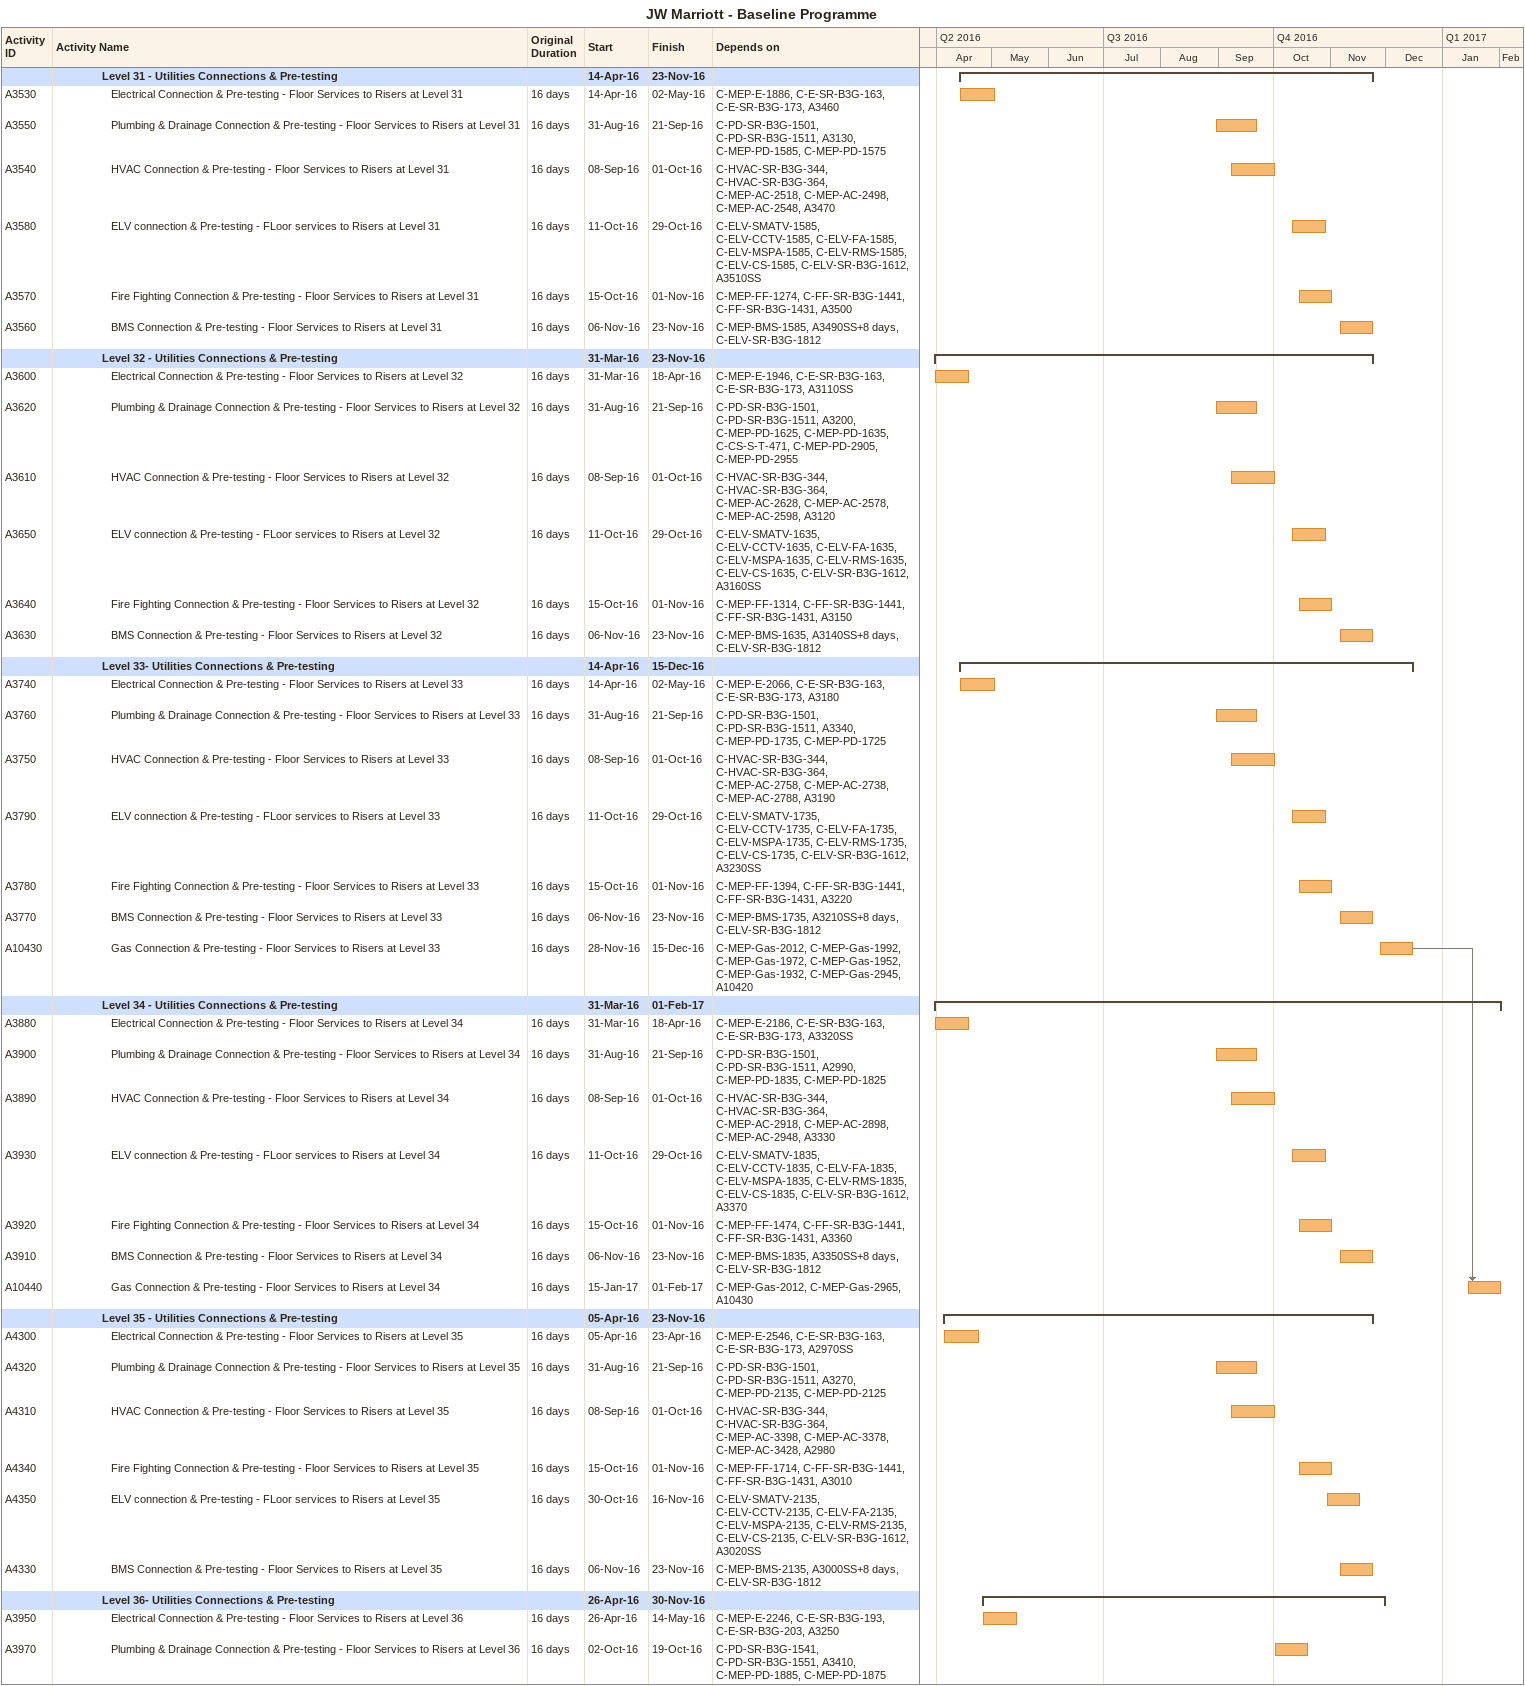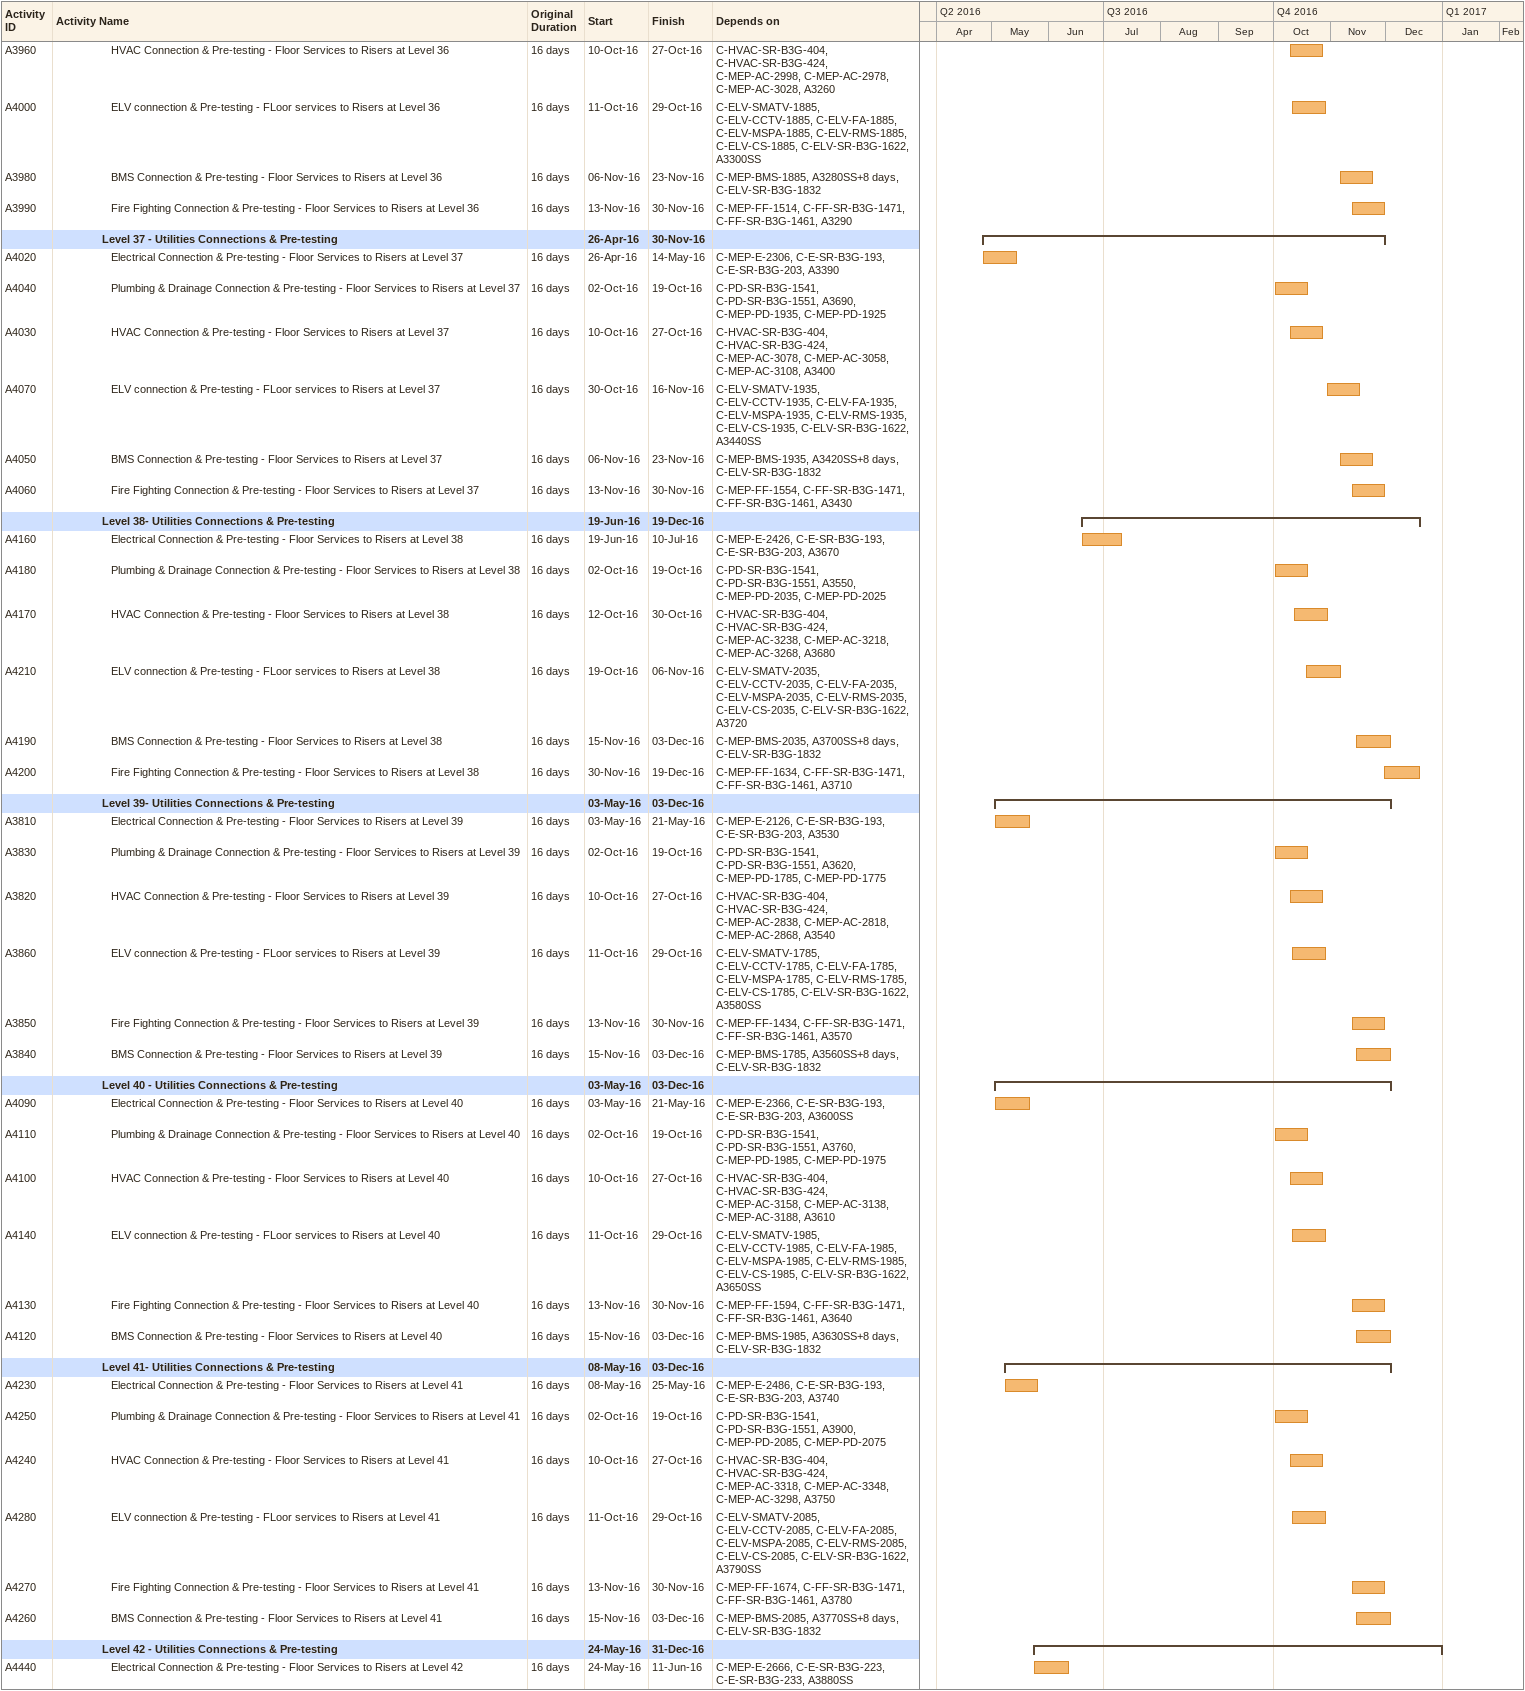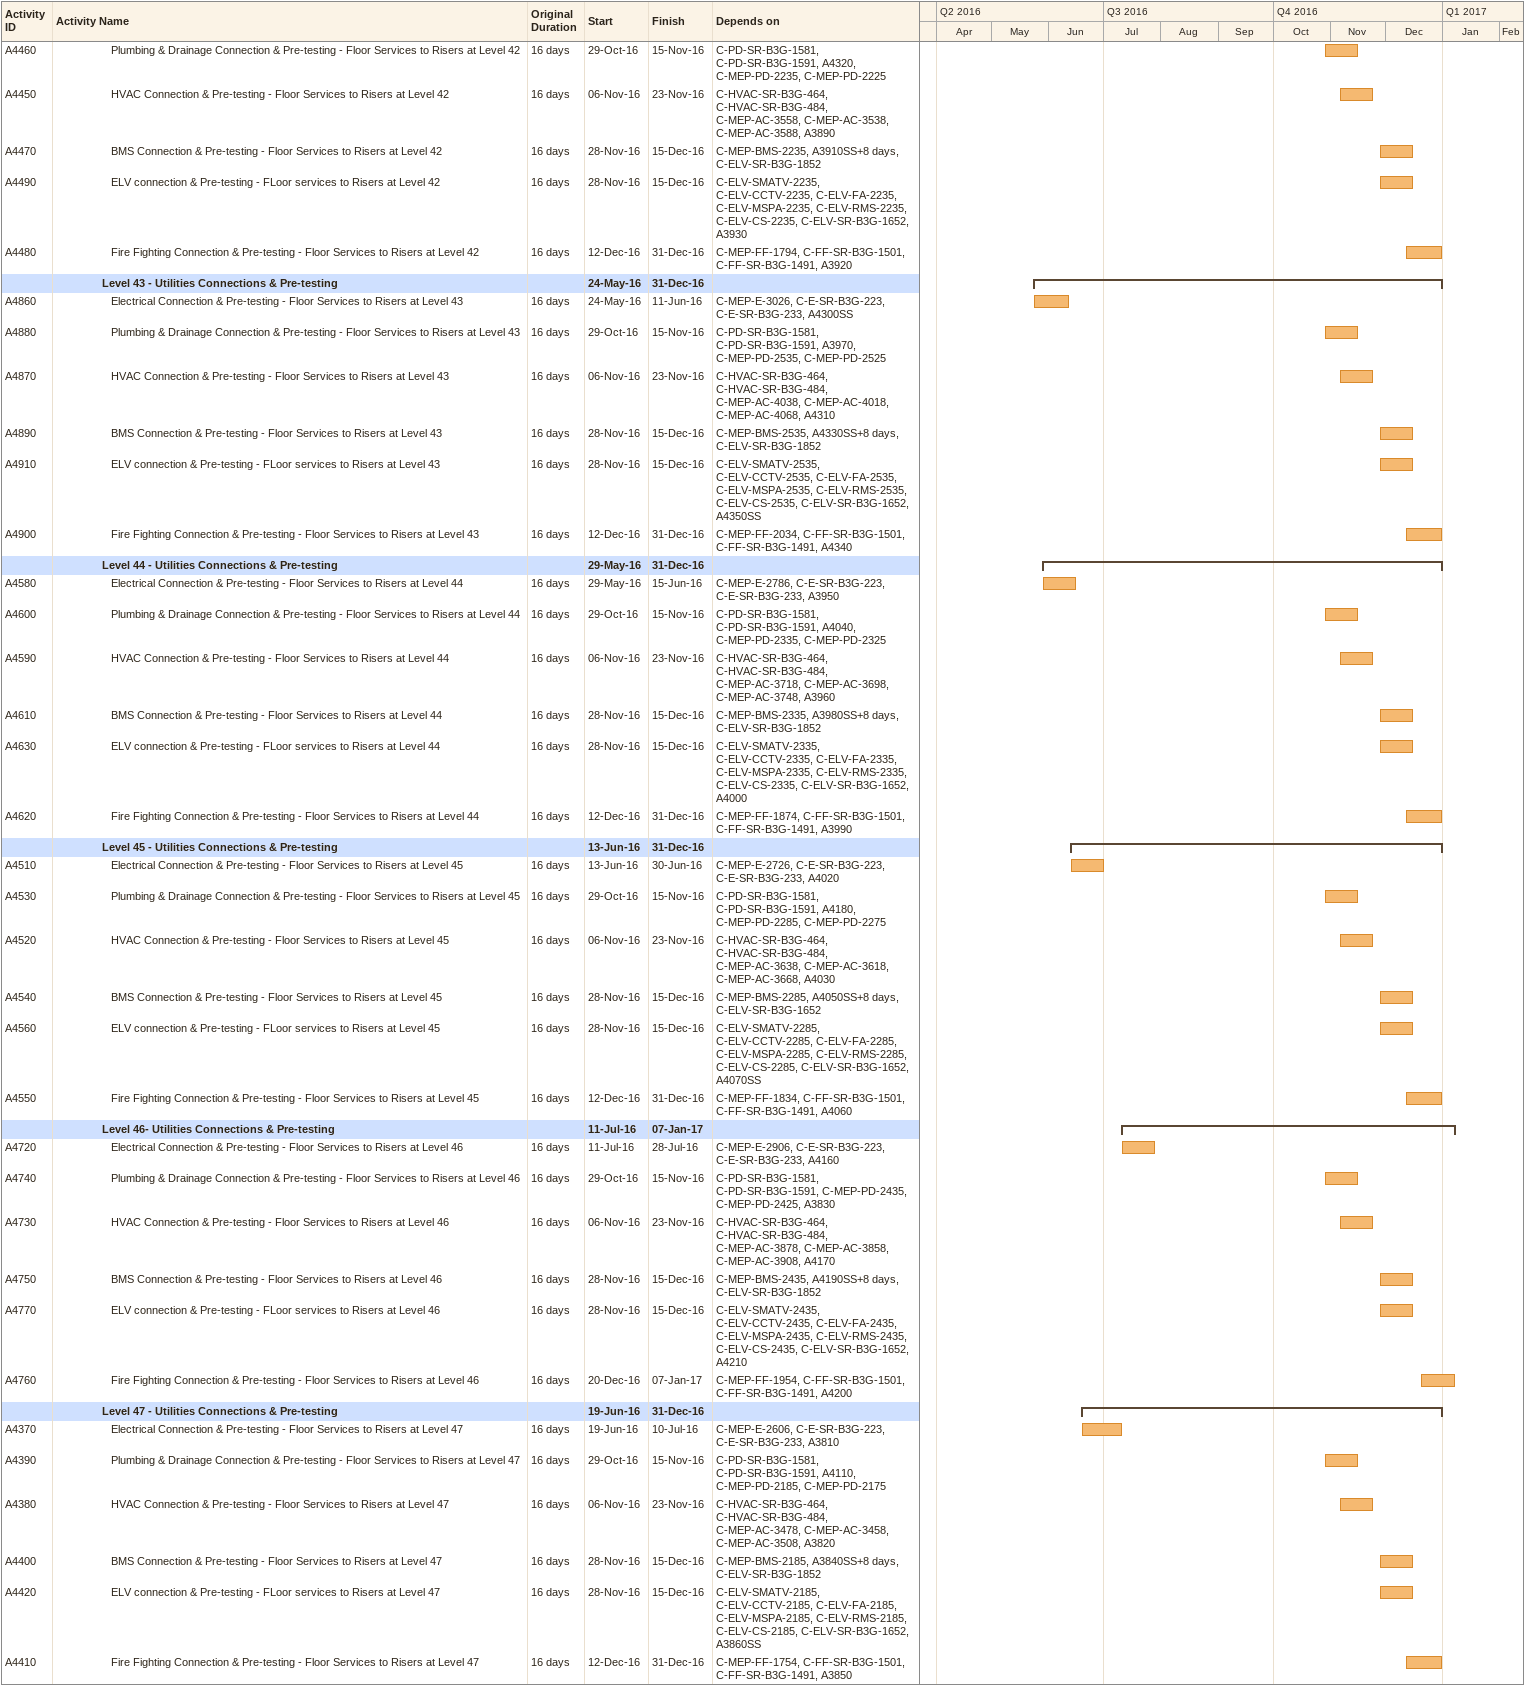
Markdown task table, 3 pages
JW Marriott - Baseline Programme

| ID | Level | Task | Original duration | Start | Finish | Predecessors |
|---|---|---|---|---|---|---|
|  | 6 | **Level 31 - Utilities Connections & Pre-testing** |  | 2016-04-14 | 2016-11-23 |  |
| A3530 | 7 | Electrical Connection & Pre-testing - Floor Services to Risers at Level 31 | 16d | 2016-04-14 | 2016-05-02 | C-MEP-E-1886, C-E-SR-B3G-163, C-E-SR-B3G-173, A3460 |
| A3550 | 7 | Plumbing & Drainage Connection & Pre-testing - Floor Services to Risers at Level 31 | 16d | 2016-08-31 | 2016-09-21 | C-PD-SR-B3G-1501, C-PD-SR-B3G-1511, A3130, C-MEP-PD-1585, C-MEP-PD-1575 |
| A3540 | 7 | HVAC Connection & Pre-testing - Floor Services to Risers at Level 31 | 16d | 2016-09-08 | 2016-10-01 | C-HVAC-SR-B3G-344, C-HVAC-SR-B3G-364, C-MEP-AC-2518, C-MEP-AC-2498, C-MEP-AC-2548, A3470 |
| A3580 | 7 | ELV connection & Pre-testing - FLoor services to Risers at Level 31 | 16d | 2016-10-11 | 2016-10-29 | C-ELV-SMATV-1585, C-ELV-CCTV-1585, C-ELV-FA-1585, C-ELV-MSPA-1585, C-ELV-RMS-1585, C-ELV-CS-1585, C-ELV-SR-B3G-1612, A3510SS |
| A3570 | 7 | Fire Fighting Connection & Pre-testing - Floor Services to Risers at Level 31 | 16d | 2016-10-15 | 2016-11-01 | C-MEP-FF-1274, C-FF-SR-B3G-1441, C-FF-SR-B3G-1431, A3500 |
| A3560 | 7 | BMS Connection & Pre-testing - Floor Services to Risers at Level 31 | 16d | 2016-11-06 | 2016-11-23 | C-MEP-BMS-1585, A3490SS+8d, C-ELV-SR-B3G-1812 |
|  | 6 | **Level 32 - Utilities Connections & Pre-testing** |  | 2016-03-31 | 2016-11-23 |  |
| A3600 | 7 | Electrical Connection & Pre-testing - Floor Services to Risers at Level 32 | 16d | 2016-03-31 | 2016-04-18 | C-MEP-E-1946, C-E-SR-B3G-163, C-E-SR-B3G-173, A3110SS |
| A3620 | 7 | Plumbing & Drainage Connection & Pre-testing - Floor Services to Risers at Level 32 | 16d | 2016-08-31 | 2016-09-21 | C-PD-SR-B3G-1501, C-PD-SR-B3G-1511, A3200, C-MEP-PD-1625, C-MEP-PD-1635, C-CS-S-T-471, C-MEP-PD-2905, C-MEP-PD-2955 |
| A3610 | 7 | HVAC Connection & Pre-testing - Floor Services to Risers at Level 32 | 16d | 2016-09-08 | 2016-10-01 | C-HVAC-SR-B3G-344, C-HVAC-SR-B3G-364, C-MEP-AC-2628, C-MEP-AC-2578, C-MEP-AC-2598, A3120 |
| A3650 | 7 | ELV connection & Pre-testing - FLoor services to Risers at Level 32 | 16d | 2016-10-11 | 2016-10-29 | C-ELV-SMATV-1635, C-ELV-CCTV-1635, C-ELV-FA-1635, C-ELV-MSPA-1635, C-ELV-RMS-1635, C-ELV-CS-1635, C-ELV-SR-B3G-1612, A3160SS |
| A3640 | 7 | Fire Fighting Connection & Pre-testing - Floor Services to Risers at Level 32 | 16d | 2016-10-15 | 2016-11-01 | C-MEP-FF-1314, C-FF-SR-B3G-1441, C-FF-SR-B3G-1431, A3150 |
| A3630 | 7 | BMS Connection & Pre-testing - Floor Services to Risers at Level 32 | 16d | 2016-11-06 | 2016-11-23 | C-MEP-BMS-1635, A3140SS+8d, C-ELV-SR-B3G-1812 |
|  | 6 | **Level 33- Utilities Connections & Pre-testing** |  | 2016-04-14 | 2016-12-15 |  |
| A3740 | 7 | Electrical Connection & Pre-testing - Floor Services to Risers at Level 33 | 16d | 2016-04-14 | 2016-05-02 | C-MEP-E-2066, C-E-SR-B3G-163, C-E-SR-B3G-173, A3180 |
| A3760 | 7 | Plumbing & Drainage Connection & Pre-testing - Floor Services to Risers at Level 33 | 16d | 2016-08-31 | 2016-09-21 | C-PD-SR-B3G-1501, C-PD-SR-B3G-1511, A3340, C-MEP-PD-1735, C-MEP-PD-1725 |
| A3750 | 7 | HVAC Connection & Pre-testing - Floor Services to Risers at Level 33 | 16d | 2016-09-08 | 2016-10-01 | C-HVAC-SR-B3G-344, C-HVAC-SR-B3G-364, C-MEP-AC-2758, C-MEP-AC-2738, C-MEP-AC-2788, A3190 |
| A3790 | 7 | ELV connection & Pre-testing - FLoor services to Risers at Level 33 | 16d | 2016-10-11 | 2016-10-29 | C-ELV-SMATV-1735, C-ELV-CCTV-1735, C-ELV-FA-1735, C-ELV-MSPA-1735, C-ELV-RMS-1735, C-ELV-CS-1735, C-ELV-SR-B3G-1612, A3230SS |
| A3780 | 7 | Fire Fighting Connection & Pre-testing - Floor Services to Risers at Level 33 | 16d | 2016-10-15 | 2016-11-01 | C-MEP-FF-1394, C-FF-SR-B3G-1441, C-FF-SR-B3G-1431, A3220 |
| A3770 | 7 | BMS Connection & Pre-testing - Floor Services to Risers at Level 33 | 16d | 2016-11-06 | 2016-11-23 | C-MEP-BMS-1735, A3210SS+8d, C-ELV-SR-B3G-1812 |
| A10430 | 7 | Gas Connection & Pre-testing - Floor Services to Risers at Level 33 | 16d | 2016-11-28 | 2016-12-15 | C-MEP-Gas-2012, C-MEP-Gas-1992, C-MEP-Gas-1972, C-MEP-Gas-1952, C-MEP-Gas-1932, C-MEP-Gas-2945, A10420 |
|  | 6 | **Level 34 - Utilities Connections & Pre-testing** |  | 2016-03-31 | 2017-02-01 |  |
| A3880 | 7 | Electrical Connection & Pre-testing - Floor Services to Risers at Level 34 | 16d | 2016-03-31 | 2016-04-18 | C-MEP-E-2186, C-E-SR-B3G-163, C-E-SR-B3G-173, A3320SS |
| A3900 | 7 | Plumbing & Drainage Connection & Pre-testing - Floor Services to Risers at Level 34 | 16d | 2016-08-31 | 2016-09-21 | C-PD-SR-B3G-1501, C-PD-SR-B3G-1511, A2990, C-MEP-PD-1835, C-MEP-PD-1825 |
| A3890 | 7 | HVAC Connection & Pre-testing - Floor Services to Risers at Level 34 | 16d | 2016-09-08 | 2016-10-01 | C-HVAC-SR-B3G-344, C-HVAC-SR-B3G-364, C-MEP-AC-2918, C-MEP-AC-2898, C-MEP-AC-2948, A3330 |
| A3930 | 7 | ELV connection & Pre-testing - FLoor services to Risers at Level 34 | 16d | 2016-10-11 | 2016-10-29 | C-ELV-SMATV-1835, C-ELV-CCTV-1835, C-ELV-FA-1835, C-ELV-MSPA-1835, C-ELV-RMS-1835, C-ELV-CS-1835, C-ELV-SR-B3G-1612, A3370 |
| A3920 | 7 | Fire Fighting Connection & Pre-testing - Floor Services to Risers at Level 34 | 16d | 2016-10-15 | 2016-11-01 | C-MEP-FF-1474, C-FF-SR-B3G-1441, C-FF-SR-B3G-1431, A3360 |
| A3910 | 7 | BMS Connection & Pre-testing - Floor Services to Risers at Level 34 | 16d | 2016-11-06 | 2016-11-23 | C-MEP-BMS-1835, A3350SS+8d, C-ELV-SR-B3G-1812 |
| A10440 | 7 | Gas Connection & Pre-testing - Floor Services to Risers at Level 34 | 16d | 2017-01-15 | 2017-02-01 | C-MEP-Gas-2012, C-MEP-Gas-2965, A10430 |
|  | 6 | **Level 35 - Utilities Connections & Pre-testing** |  | 2016-04-05 | 2016-11-23 |  |
| A4300 | 7 | Electrical Connection & Pre-testing - Floor Services to Risers at Level 35 | 16d | 2016-04-05 | 2016-04-23 | C-MEP-E-2546, C-E-SR-B3G-163, C-E-SR-B3G-173, A2970SS |
| A4320 | 7 | Plumbing & Drainage Connection & Pre-testing - Floor Services to Risers at Level 35 | 16d | 2016-08-31 | 2016-09-21 | C-PD-SR-B3G-1501, C-PD-SR-B3G-1511, A3270, C-MEP-PD-2135, C-MEP-PD-2125 |
| A4310 | 7 | HVAC Connection & Pre-testing - Floor Services to Risers at Level 35 | 16d | 2016-09-08 | 2016-10-01 | C-HVAC-SR-B3G-344, C-HVAC-SR-B3G-364, C-MEP-AC-3398, C-MEP-AC-3378, C-MEP-AC-3428, A2980 |
| A4340 | 7 | Fire Fighting Connection & Pre-testing - Floor Services to Risers at Level 35 | 16d | 2016-10-15 | 2016-11-01 | C-MEP-FF-1714, C-FF-SR-B3G-1441, C-FF-SR-B3G-1431, A3010 |
| A4350 | 7 | ELV connection & Pre-testing - FLoor services to Risers at Level 35 | 16d | 2016-10-30 | 2016-11-16 | C-ELV-SMATV-2135, C-ELV-CCTV-2135, C-ELV-FA-2135, C-ELV-MSPA-2135, C-ELV-RMS-2135, C-ELV-CS-2135, C-ELV-SR-B3G-1612, A3020SS |
| A4330 | 7 | BMS Connection & Pre-testing - Floor Services to Risers at Level 35 | 16d | 2016-11-06 | 2016-11-23 | C-MEP-BMS-2135, A3000SS+8d, C-ELV-SR-B3G-1812 |
|  | 6 | **Level 36- Utilities Connections & Pre-testing** |  | 2016-04-26 | 2016-11-30 |  |
| A3950 | 7 | Electrical Connection & Pre-testing - Floor Services to Risers at Level 36 | 16d | 2016-04-26 | 2016-05-14 | C-MEP-E-2246, C-E-SR-B3G-193, C-E-SR-B3G-203, A3250 |
| A3970 | 7 | Plumbing & Drainage Connection & Pre-testing - Floor Services to Risers at Level 36 | 16d | 2016-10-02 | 2016-10-19 | C-PD-SR-B3G-1541, C-PD-SR-B3G-1551, A3410, C-MEP-PD-1885, C-MEP-PD-1875 |
| A3960 | 7 | HVAC Connection & Pre-testing - Floor Services to Risers at Level 36 | 16d | 2016-10-10 | 2016-10-27 | C-HVAC-SR-B3G-404, C-HVAC-SR-B3G-424, C-MEP-AC-2998, C-MEP-AC-2978, C-MEP-AC-3028, A3260 |
| A4000 | 7 | ELV connection & Pre-testing - FLoor services to Risers at Level 36 | 16d | 2016-10-11 | 2016-10-29 | C-ELV-SMATV-1885, C-ELV-CCTV-1885, C-ELV-FA-1885, C-ELV-MSPA-1885, C-ELV-RMS-1885, C-ELV-CS-1885, C-ELV-SR-B3G-1622, A3300SS |
| A3980 | 7 | BMS Connection & Pre-testing - Floor Services to Risers at Level 36 | 16d | 2016-11-06 | 2016-11-23 | C-MEP-BMS-1885, A3280SS+8d, C-ELV-SR-B3G-1832 |
| A3990 | 7 | Fire Fighting Connection & Pre-testing - Floor Services to Risers at Level 36 | 16d | 2016-11-13 | 2016-11-30 | C-MEP-FF-1514, C-FF-SR-B3G-1471, C-FF-SR-B3G-1461, A3290 |
|  | 6 | **Level 37 - Utilities Connections & Pre-testing** |  | 2016-04-26 | 2016-11-30 |  |
| A4020 | 7 | Electrical Connection & Pre-testing - Floor Services to Risers at Level 37 | 16d | 2016-04-26 | 2016-05-14 | C-MEP-E-2306, C-E-SR-B3G-193, C-E-SR-B3G-203, A3390 |
| A4040 | 7 | Plumbing & Drainage Connection & Pre-testing - Floor Services to Risers at Level 37 | 16d | 2016-10-02 | 2016-10-19 | C-PD-SR-B3G-1541, C-PD-SR-B3G-1551, A3690, C-MEP-PD-1935, C-MEP-PD-1925 |
| A4030 | 7 | HVAC Connection & Pre-testing - Floor Services to Risers at Level 37 | 16d | 2016-10-10 | 2016-10-27 | C-HVAC-SR-B3G-404, C-HVAC-SR-B3G-424, C-MEP-AC-3078, C-MEP-AC-3058, C-MEP-AC-3108, A3400 |
| A4070 | 7 | ELV connection & Pre-testing - FLoor services to Risers at Level 37 | 16d | 2016-10-30 | 2016-11-16 | C-ELV-SMATV-1935, C-ELV-CCTV-1935, C-ELV-FA-1935, C-ELV-MSPA-1935, C-ELV-RMS-1935, C-ELV-CS-1935, C-ELV-SR-B3G-1622, A3440SS |
| A4050 | 7 | BMS Connection & Pre-testing - Floor Services to Risers at Level 37 | 16d | 2016-11-06 | 2016-11-23 | C-MEP-BMS-1935, A3420SS+8d, C-ELV-SR-B3G-1832 |
| A4060 | 7 | Fire Fighting Connection & Pre-testing - Floor Services to Risers at Level 37 | 16d | 2016-11-13 | 2016-11-30 | C-MEP-FF-1554, C-FF-SR-B3G-1471, C-FF-SR-B3G-1461, A3430 |
|  | 6 | **Level 38- Utilities Connections & Pre-testing** |  | 2016-06-19 | 2016-12-19 |  |
| A4160 | 7 | Electrical Connection & Pre-testing - Floor Services to Risers at Level 38 | 16d | 2016-06-19 | 2016-07-10 | C-MEP-E-2426, C-E-SR-B3G-193, C-E-SR-B3G-203, A3670 |
| A4180 | 7 | Plumbing & Drainage Connection & Pre-testing - Floor Services to Risers at Level 38 | 16d | 2016-10-02 | 2016-10-19 | C-PD-SR-B3G-1541, C-PD-SR-B3G-1551, A3550, C-MEP-PD-2035, C-MEP-PD-2025 |
| A4170 | 7 | HVAC Connection & Pre-testing - Floor Services to Risers at Level 38 | 16d | 2016-10-12 | 2016-10-30 | C-HVAC-SR-B3G-404, C-HVAC-SR-B3G-424, C-MEP-AC-3238, C-MEP-AC-3218, C-MEP-AC-3268, A3680 |
| A4210 | 7 | ELV connection & Pre-testing - FLoor services to Risers at Level 38 | 16d | 2016-10-19 | 2016-11-06 | C-ELV-SMATV-2035, C-ELV-CCTV-2035, C-ELV-FA-2035, C-ELV-MSPA-2035, C-ELV-RMS-2035, C-ELV-CS-2035, C-ELV-SR-B3G-1622, A3720 |
| A4190 | 7 | BMS Connection & Pre-testing - Floor Services to Risers at Level 38 | 16d | 2016-11-15 | 2016-12-03 | C-MEP-BMS-2035, A3700SS+8d, C-ELV-SR-B3G-1832 |
| A4200 | 7 | Fire Fighting Connection & Pre-testing - Floor Services to Risers at Level 38 | 16d | 2016-11-30 | 2016-12-19 | C-MEP-FF-1634, C-FF-SR-B3G-1471, C-FF-SR-B3G-1461, A3710 |
|  | 6 | **Level 39- Utilities Connections & Pre-testing** |  | 2016-05-03 | 2016-12-03 |  |
| A3810 | 7 | Electrical Connection & Pre-testing - Floor Services to Risers at Level 39 | 16d | 2016-05-03 | 2016-05-21 | C-MEP-E-2126, C-E-SR-B3G-193, C-E-SR-B3G-203, A3530 |
| A3830 | 7 | Plumbing & Drainage Connection & Pre-testing - Floor Services to Risers at Level 39 | 16d | 2016-10-02 | 2016-10-19 | C-PD-SR-B3G-1541, C-PD-SR-B3G-1551, A3620, C-MEP-PD-1785, C-MEP-PD-1775 |
| A3820 | 7 | HVAC Connection & Pre-testing - Floor Services to Risers at Level 39 | 16d | 2016-10-10 | 2016-10-27 | C-HVAC-SR-B3G-404, C-HVAC-SR-B3G-424, C-MEP-AC-2838, C-MEP-AC-2818, C-MEP-AC-2868, A3540 |
| A3860 | 7 | ELV connection & Pre-testing - FLoor services to Risers at Level 39 | 16d | 2016-10-11 | 2016-10-29 | C-ELV-SMATV-1785, C-ELV-CCTV-1785, C-ELV-FA-1785, C-ELV-MSPA-1785, C-ELV-RMS-1785, C-ELV-CS-1785, C-ELV-SR-B3G-1622, A3580SS |
| A3850 | 7 | Fire Fighting Connection & Pre-testing - Floor Services to Risers at Level 39 | 16d | 2016-11-13 | 2016-11-30 | C-MEP-FF-1434, C-FF-SR-B3G-1471, C-FF-SR-B3G-1461, A3570 |
| A3840 | 7 | BMS Connection & Pre-testing - Floor Services to Risers at Level 39 | 16d | 2016-11-15 | 2016-12-03 | C-MEP-BMS-1785, A3560SS+8d, C-ELV-SR-B3G-1832 |
|  | 6 | **Level 40 - Utilities Connections & Pre-testing** |  | 2016-05-03 | 2016-12-03 |  |
| A4090 | 7 | Electrical Connection & Pre-testing - Floor Services to Risers at Level 40 | 16d | 2016-05-03 | 2016-05-21 | C-MEP-E-2366, C-E-SR-B3G-193, C-E-SR-B3G-203, A3600SS |
| A4110 | 7 | Plumbing & Drainage Connection & Pre-testing - Floor Services to Risers at Level 40 | 16d | 2016-10-02 | 2016-10-19 | C-PD-SR-B3G-1541, C-PD-SR-B3G-1551, A3760, C-MEP-PD-1985, C-MEP-PD-1975 |
| A4100 | 7 | HVAC Connection & Pre-testing - Floor Services to Risers at Level 40 | 16d | 2016-10-10 | 2016-10-27 | C-HVAC-SR-B3G-404, C-HVAC-SR-B3G-424, C-MEP-AC-3158, C-MEP-AC-3138, C-MEP-AC-3188, A3610 |
| A4140 | 7 | ELV connection & Pre-testing - FLoor services to Risers at Level 40 | 16d | 2016-10-11 | 2016-10-29 | C-ELV-SMATV-1985, C-ELV-CCTV-1985, C-ELV-FA-1985, C-ELV-MSPA-1985, C-ELV-RMS-1985, C-ELV-CS-1985, C-ELV-SR-B3G-1622, A3650SS |
| A4130 | 7 | Fire Fighting Connection & Pre-testing - Floor Services to Risers at Level 40 | 16d | 2016-11-13 | 2016-11-30 | C-MEP-FF-1594, C-FF-SR-B3G-1471, C-FF-SR-B3G-1461, A3640 |
| A4120 | 7 | BMS Connection & Pre-testing - Floor Services to Risers at Level 40 | 16d | 2016-11-15 | 2016-12-03 | C-MEP-BMS-1985, A3630SS+8d, C-ELV-SR-B3G-1832 |
|  | 6 | **Level 41- Utilities Connections & Pre-testing** |  | 2016-05-08 | 2016-12-03 |  |
| A4230 | 7 | Electrical Connection & Pre-testing - Floor Services to Risers at Level 41 | 16d | 2016-05-08 | 2016-05-25 | C-MEP-E-2486, C-E-SR-B3G-193, C-E-SR-B3G-203, A3740 |
| A4250 | 7 | Plumbing & Drainage Connection & Pre-testing - Floor Services to Risers at Level 41 | 16d | 2016-10-02 | 2016-10-19 | C-PD-SR-B3G-1541, C-PD-SR-B3G-1551, A3900, C-MEP-PD-2085, C-MEP-PD-2075 |
| A4240 | 7 | HVAC Connection & Pre-testing - Floor Services to Risers at Level 41 | 16d | 2016-10-10 | 2016-10-27 | C-HVAC-SR-B3G-404, C-HVAC-SR-B3G-424, C-MEP-AC-3318, C-MEP-AC-3348, C-MEP-AC-3298, A3750 |
| A4280 | 7 | ELV connection & Pre-testing - FLoor services to Risers at Level 41 | 16d | 2016-10-11 | 2016-10-29 | C-ELV-SMATV-2085, C-ELV-CCTV-2085, C-ELV-FA-2085, C-ELV-MSPA-2085, C-ELV-RMS-2085, C-ELV-CS-2085, C-ELV-SR-B3G-1622, A3790SS |
| A4270 | 7 | Fire Fighting Connection & Pre-testing - Floor Services to Risers at Level 41 | 16d | 2016-11-13 | 2016-11-30 | C-MEP-FF-1674, C-FF-SR-B3G-1471, C-FF-SR-B3G-1461, A3780 |
| A4260 | 7 | BMS Connection & Pre-testing - Floor Services to Risers at Level 41 | 16d | 2016-11-15 | 2016-12-03 | C-MEP-BMS-2085, A3770SS+8d, C-ELV-SR-B3G-1832 |
|  | 6 | **Level 42 - Utilities Connections & Pre-testing** |  | 2016-05-24 | 2016-12-31 |  |
| A4440 | 7 | Electrical Connection & Pre-testing - Floor Services to Risers at Level 42 | 16d | 2016-05-24 | 2016-06-11 | C-MEP-E-2666, C-E-SR-B3G-223, C-E-SR-B3G-233, A3880SS |
| A4460 | 7 | Plumbing & Drainage Connection & Pre-testing - Floor Services to Risers at Level 42 | 16d | 2016-10-29 | 2016-11-15 | C-PD-SR-B3G-1581, C-PD-SR-B3G-1591, A4320, C-MEP-PD-2235, C-MEP-PD-2225 |
| A4450 | 7 | HVAC Connection & Pre-testing - Floor Services to Risers at Level 42 | 16d | 2016-11-06 | 2016-11-23 | C-HVAC-SR-B3G-464, C-HVAC-SR-B3G-484, C-MEP-AC-3558, C-MEP-AC-3538, C-MEP-AC-3588, A3890 |
| A4470 | 7 | BMS Connection & Pre-testing - Floor Services to Risers at Level 42 | 16d | 2016-11-28 | 2016-12-15 | C-MEP-BMS-2235, A3910SS+8d, C-ELV-SR-B3G-1852 |
| A4490 | 7 | ELV connection & Pre-testing - FLoor services to Risers at Level 42 | 16d | 2016-11-28 | 2016-12-15 | C-ELV-SMATV-2235, C-ELV-CCTV-2235, C-ELV-FA-2235, C-ELV-MSPA-2235, C-ELV-RMS-2235, C-ELV-CS-2235, C-ELV-SR-B3G-1652, A3930 |
| A4480 | 7 | Fire Fighting Connection & Pre-testing - Floor Services to Risers at Level 42 | 16d | 2016-12-12 | 2016-12-31 | C-MEP-FF-1794, C-FF-SR-B3G-1501, C-FF-SR-B3G-1491, A3920 |
|  | 6 | **Level 43 - Utilities Connections & Pre-testing** |  | 2016-05-24 | 2016-12-31 |  |
| A4860 | 7 | Electrical Connection & Pre-testing - Floor Services to Risers at Level 43 | 16d | 2016-05-24 | 2016-06-11 | C-MEP-E-3026, C-E-SR-B3G-223, C-E-SR-B3G-233, A4300SS |
| A4880 | 7 | Plumbing & Drainage Connection & Pre-testing - Floor Services to Risers at Level 43 | 16d | 2016-10-29 | 2016-11-15 | C-PD-SR-B3G-1581, C-PD-SR-B3G-1591, A3970, C-MEP-PD-2535, C-MEP-PD-2525 |
| A4870 | 7 | HVAC Connection & Pre-testing - Floor Services to Risers at Level 43 | 16d | 2016-11-06 | 2016-11-23 | C-HVAC-SR-B3G-464, C-HVAC-SR-B3G-484, C-MEP-AC-4038, C-MEP-AC-4018, C-MEP-AC-4068, A4310 |
| A4890 | 7 | BMS Connection & Pre-testing - Floor Services to Risers at Level 43 | 16d | 2016-11-28 | 2016-12-15 | C-MEP-BMS-2535, A4330SS+8d, C-ELV-SR-B3G-1852 |
| A4910 | 7 | ELV connection & Pre-testing - FLoor services to Risers at Level 43 | 16d | 2016-11-28 | 2016-12-15 | C-ELV-SMATV-2535, C-ELV-CCTV-2535, C-ELV-FA-2535, C-ELV-MSPA-2535, C-ELV-RMS-2535, C-ELV-CS-2535, C-ELV-SR-B3G-1652, A4350SS |
| A4900 | 7 | Fire Fighting Connection & Pre-testing - Floor Services to Risers at Level 43 | 16d | 2016-12-12 | 2016-12-31 | C-MEP-FF-2034, C-FF-SR-B3G-1501, C-FF-SR-B3G-1491, A4340 |
|  | 6 | **Level 44 - Utilities Connections & Pre-testing** |  | 2016-05-29 | 2016-12-31 |  |
| A4580 | 7 | Electrical Connection & Pre-testing - Floor Services to Risers at Level 44 | 16d | 2016-05-29 | 2016-06-15 | C-MEP-E-2786, C-E-SR-B3G-223, C-E-SR-B3G-233, A3950 |
| A4600 | 7 | Plumbing & Drainage Connection & Pre-testing - Floor Services to Risers at Level 44 | 16d | 2016-10-29 | 2016-11-15 | C-PD-SR-B3G-1581, C-PD-SR-B3G-1591, A4040, C-MEP-PD-2335, C-MEP-PD-2325 |
| A4590 | 7 | HVAC Connection & Pre-testing - Floor Services to Risers at Level 44 | 16d | 2016-11-06 | 2016-11-23 | C-HVAC-SR-B3G-464, C-HVAC-SR-B3G-484, C-MEP-AC-3718, C-MEP-AC-3698, C-MEP-AC-3748, A3960 |
| A4610 | 7 | BMS Connection & Pre-testing - Floor Services to Risers at Level 44 | 16d | 2016-11-28 | 2016-12-15 | C-MEP-BMS-2335, A3980SS+8d, C-ELV-SR-B3G-1852 |
| A4630 | 7 | ELV connection & Pre-testing - FLoor services to Risers at Level 44 | 16d | 2016-11-28 | 2016-12-15 | C-ELV-SMATV-2335, C-ELV-CCTV-2335, C-ELV-FA-2335, C-ELV-MSPA-2335, C-ELV-RMS-2335, C-ELV-CS-2335, C-ELV-SR-B3G-1652, A4000 |
| A4620 | 7 | Fire Fighting Connection & Pre-testing - Floor Services to Risers at Level 44 | 16d | 2016-12-12 | 2016-12-31 | C-MEP-FF-1874, C-FF-SR-B3G-1501, C-FF-SR-B3G-1491, A3990 |
|  | 6 | **Level 45 - Utilities Connections & Pre-testing** |  | 2016-06-13 | 2016-12-31 |  |
| A4510 | 7 | Electrical Connection & Pre-testing - Floor Services to Risers at Level 45 | 16d | 2016-06-13 | 2016-06-30 | C-MEP-E-2726, C-E-SR-B3G-223, C-E-SR-B3G-233, A4020 |
| A4530 | 7 | Plumbing & Drainage Connection & Pre-testing - Floor Services to Risers at Level 45 | 16d | 2016-10-29 | 2016-11-15 | C-PD-SR-B3G-1581, C-PD-SR-B3G-1591, A4180, C-MEP-PD-2285, C-MEP-PD-2275 |
| A4520 | 7 | HVAC Connection & Pre-testing - Floor Services to Risers at Level 45 | 16d | 2016-11-06 | 2016-11-23 | C-HVAC-SR-B3G-464, C-HVAC-SR-B3G-484, C-MEP-AC-3638, C-MEP-AC-3618, C-MEP-AC-3668, A4030 |
| A4540 | 7 | BMS Connection & Pre-testing - Floor Services to Risers at Level 45 | 16d | 2016-11-28 | 2016-12-15 | C-MEP-BMS-2285, A4050SS+8d, C-ELV-SR-B3G-1652 |
| A4560 | 7 | ELV connection & Pre-testing - FLoor services to Risers at Level 45 | 16d | 2016-11-28 | 2016-12-15 | C-ELV-SMATV-2285, C-ELV-CCTV-2285, C-ELV-FA-2285, C-ELV-MSPA-2285, C-ELV-RMS-2285, C-ELV-CS-2285, C-ELV-SR-B3G-1652, A4070SS |
| A4550 | 7 | Fire Fighting Connection & Pre-testing - Floor Services to Risers at Level 45 | 16d | 2016-12-12 | 2016-12-31 | C-MEP-FF-1834, C-FF-SR-B3G-1501, C-FF-SR-B3G-1491, A4060 |
|  | 6 | **Level 46- Utilities Connections & Pre-testing** |  | 2016-07-11 | 2017-01-07 |  |
| A4720 | 7 | Electrical Connection & Pre-testing - Floor Services to Risers at Level 46 | 16d | 2016-07-11 | 2016-07-28 | C-MEP-E-2906, C-E-SR-B3G-223, C-E-SR-B3G-233, A4160 |
| A4740 | 7 | Plumbing & Drainage Connection & Pre-testing - Floor Services to Risers at Level 46 | 16d | 2016-10-29 | 2016-11-15 | C-PD-SR-B3G-1581, C-PD-SR-B3G-1591, C-MEP-PD-2435, C-MEP-PD-2425, A3830 |
| A4730 | 7 | HVAC Connection & Pre-testing - Floor Services to Risers at Level 46 | 16d | 2016-11-06 | 2016-11-23 | C-HVAC-SR-B3G-464, C-HVAC-SR-B3G-484, C-MEP-AC-3878, C-MEP-AC-3858, C-MEP-AC-3908, A4170 |
| A4750 | 7 | BMS Connection & Pre-testing - Floor Services to Risers at Level 46 | 16d | 2016-11-28 | 2016-12-15 | C-MEP-BMS-2435, A4190SS+8d, C-ELV-SR-B3G-1852 |
| A4770 | 7 | ELV connection & Pre-testing - FLoor services to Risers at Level 46 | 16d | 2016-11-28 | 2016-12-15 | C-ELV-SMATV-2435, C-ELV-CCTV-2435, C-ELV-FA-2435, C-ELV-MSPA-2435, C-ELV-RMS-2435, C-ELV-CS-2435, C-ELV-SR-B3G-1652, A4210 |
| A4760 | 7 | Fire Fighting Connection & Pre-testing - Floor Services to Risers at Level 46 | 16d | 2016-12-20 | 2017-01-07 | C-MEP-FF-1954, C-FF-SR-B3G-1501, C-FF-SR-B3G-1491, A4200 |
|  | 6 | **Level 47 - Utilities Connections & Pre-testing** |  | 2016-06-19 | 2016-12-31 |  |
| A4370 | 7 | Electrical Connection & Pre-testing - Floor Services to Risers at Level 47 | 16d | 2016-06-19 | 2016-07-10 | C-MEP-E-2606, C-E-SR-B3G-223, C-E-SR-B3G-233, A3810 |
| A4390 | 7 | Plumbing & Drainage Connection & Pre-testing - Floor Services to Risers at Level 47 | 16d | 2016-10-29 | 2016-11-15 | C-PD-SR-B3G-1581, C-PD-SR-B3G-1591, A4110, C-MEP-PD-2185, C-MEP-PD-2175 |
| A4380 | 7 | HVAC Connection & Pre-testing - Floor Services to Risers at Level 47 | 16d | 2016-11-06 | 2016-11-23 | C-HVAC-SR-B3G-464, C-HVAC-SR-B3G-484, C-MEP-AC-3478, C-MEP-AC-3458, C-MEP-AC-3508, A3820 |
| A4400 | 7 | BMS Connection & Pre-testing - Floor Services to Risers at Level 47 | 16d | 2016-11-28 | 2016-12-15 | C-MEP-BMS-2185, A3840SS+8d, C-ELV-SR-B3G-1852 |
| A4420 | 7 | ELV connection & Pre-testing - FLoor services to Risers at Level 47 | 16d | 2016-11-28 | 2016-12-15 | C-ELV-SMATV-2185, C-ELV-CCTV-2185, C-ELV-FA-2185, C-ELV-MSPA-2185, C-ELV-RMS-2185, C-ELV-CS-2185, C-ELV-SR-B3G-1652, A3860SS |
| A4410 | 7 | Fire Fighting Connection & Pre-testing - Floor Services to Risers at Level 47 | 16d | 2016-12-12 | 2016-12-31 | C-MEP-FF-1754, C-FF-SR-B3G-1501, C-FF-SR-B3G-1491, A3850 |
